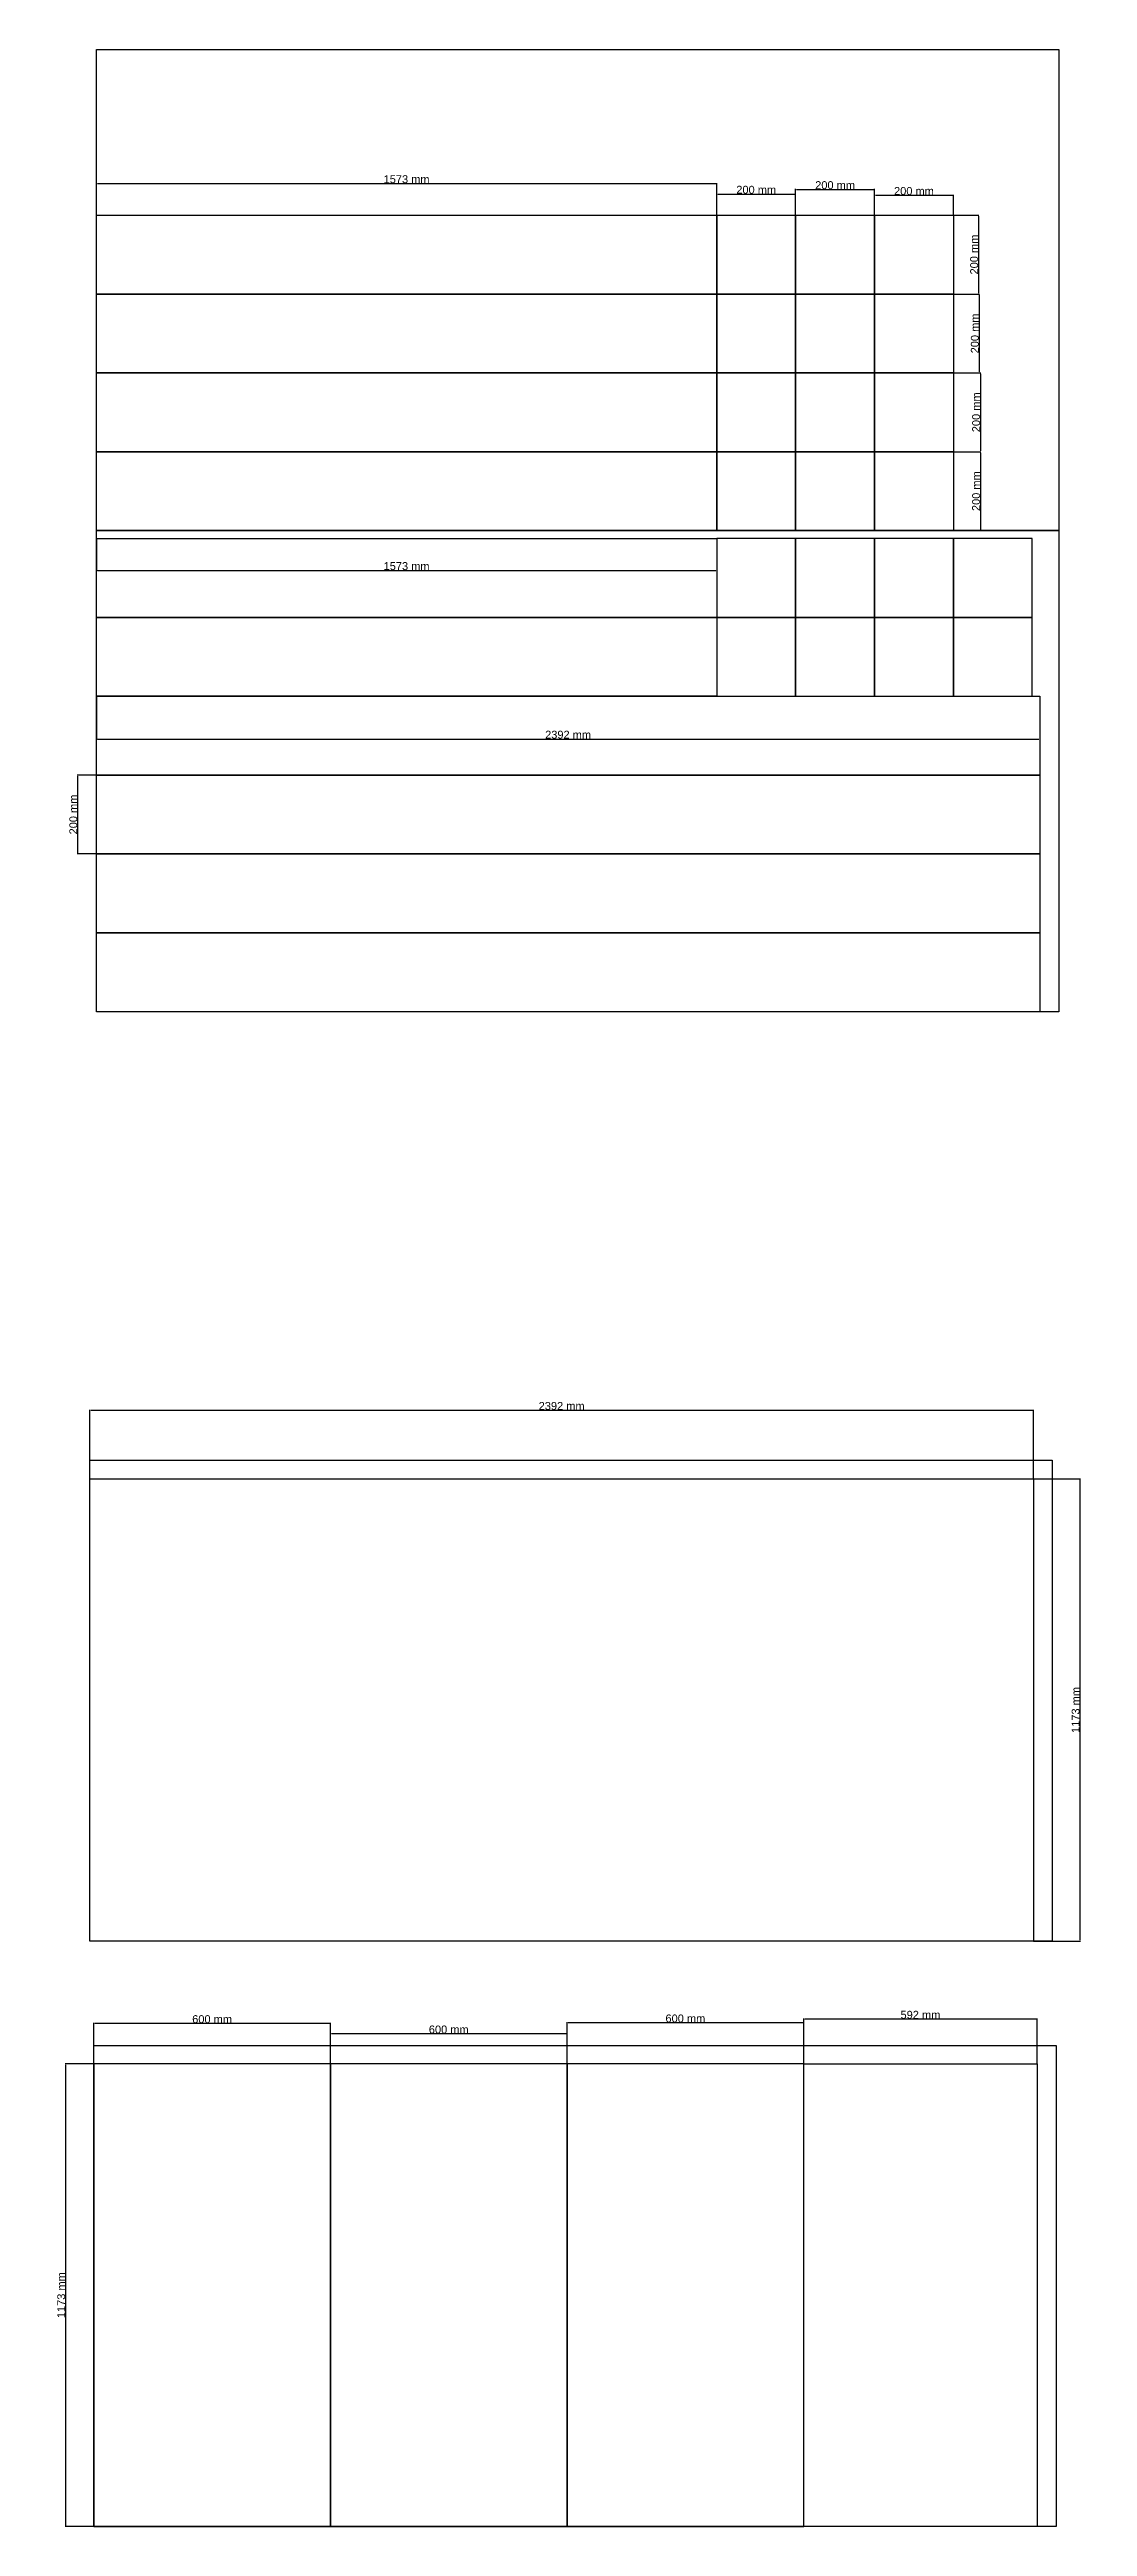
# Model space of a CAD drawing. Header units: millimetres. Extents: x -2408 to 21512, y -16072 to 7561.
# Drawn here: x 14422 to 17054, y -12786 to -6505 of the extents above; entities that cross this region are included whole.
import ezdxf

# ---------------------------------------------------------------- set-up
doc = ezdxf.new("R2010")
doc.units = ezdxf.units.MM
doc.styles.get("Standard").update_dxf_attribs({"font": 'arial.ttf'})
doc.dimstyles.new('Copy of ISO-25', dxfattribs={"dimtxt": 20, "dimasz": 2.5, "dimexe": 1.252, "dimexo": 0.625, "dimtad": 1, "dimdsep": 46, "dimtxsty": 'Standard', "dimcen": 2.5, "dimclrd": 2, "dimclre": 2, "dimclrt": 1, "dimadec": 0, "dimazin": 0, "dimtfac": 1, "dimtmove": 0, "dimatfit": 3, "dimfxl": 1, "dimarcsym": 0})

# ---------------------------------------------------------------- blocks, each defined once
blk = doc.blocks.new('*D102')
at = {"color": 2, "lineweight": -2, "transparency": 16777216}
for p, q in [((14540.8, -6924.2), (14540.8, -6843.3)), ((14543.3, -6844.5), (16111.3, -6844.5)), ((16113.8, -6924.2), (16113.8, -6843.3))]:
    blk.add_line(p, q, dxfattribs=at)
at = {"color": 2, "transparency": 16777216}
for points in [[(14543.3, -6844.1), (14543.3, -6844.9), (14540.8, -6844.5)], [(16111.3, -6844.1), (16111.3, -6844.9), (16113.8, -6844.5)]]:
    blk.add_solid(points, dxfattribs=at)
at = {"layer": 'Defpoints', "color": 0, "transparency": 16777216}
for p in [(16113.8, -6844.5), (14540.8, -6924.8), (16113.8, -6924.8)]:
    blk.add_point(p, dxfattribs=at)
at = {"color": 1, "transparency": 16777216, "insert": (15327.3, -6833.7), "char_height": 20, "attachment_point": 5}
blk.add_mtext('1573 mm', dxfattribs=at)
blk = doc.blocks.new('*D103')
at = {"color": 2, "lineweight": -2, "transparency": 16777216}
for p, q in [((16113.8, -6924.2), (16113.8, -6870.1)), ((16116.3, -6871.4), (16311.3, -6871.4)), ((16313.8, -6924.2), (16313.8, -6870.1))]:
    blk.add_line(p, q, dxfattribs=at)
at = {"color": 2, "transparency": 16777216}
for points in [[(16116.3, -6871), (16116.3, -6871.8), (16113.8, -6871.4)], [(16311.3, -6871), (16311.3, -6871.8), (16313.8, -6871.4)]]:
    blk.add_solid(points, dxfattribs=at)
at = {"layer": 'Defpoints', "color": 0, "transparency": 16777216}
for p in [(16313.8, -6871.4), (16113.8, -6924.8), (16313.8, -6924.8)]:
    blk.add_point(p, dxfattribs=at)
at = {"color": 1, "transparency": 16777216, "insert": (16213.8, -6860.5), "char_height": 20, "attachment_point": 5}
blk.add_mtext('200 mm', dxfattribs=at)
blk = doc.blocks.new('*D104')
at = {"color": 2, "lineweight": -2, "transparency": 16777216}
for p, q in [((16313.8, -6924.2), (16313.8, -6858.4)), ((16316.3, -6859.6), (16511.3, -6859.6)), ((16513.8, -6924.2), (16513.8, -6858.4))]:
    blk.add_line(p, q, dxfattribs=at)
at = {"color": 2, "transparency": 16777216}
for points in [[(16316.3, -6859.2), (16316.3, -6860), (16313.8, -6859.6)], [(16511.3, -6859.2), (16511.3, -6860), (16513.8, -6859.6)]]:
    blk.add_solid(points, dxfattribs=at)
at = {"layer": 'Defpoints', "color": 0, "transparency": 16777216}
for p in [(16513.8, -6859.6), (16313.8, -6924.8), (16513.8, -6924.8)]:
    blk.add_point(p, dxfattribs=at)
at = {"color": 1, "transparency": 16777216, "insert": (16413.8, -6848.8), "char_height": 20, "attachment_point": 5}
blk.add_mtext('200 mm', dxfattribs=at)
blk = doc.blocks.new('*D105')
at = {"color": 2, "lineweight": -2, "transparency": 16777216}
for p, q in [((16513.8, -6924.2), (16513.8, -6873.3)), ((16516.3, -6874.5), (16711.3, -6874.5)), ((16713.8, -6924.2), (16713.8, -6873.3))]:
    blk.add_line(p, q, dxfattribs=at)
at = {"color": 2, "transparency": 16777216}
for points in [[(16516.3, -6874.1), (16516.3, -6874.9), (16513.8, -6874.5)], [(16711.3, -6874.1), (16711.3, -6874.9), (16713.8, -6874.5)]]:
    blk.add_solid(points, dxfattribs=at)
at = {"layer": 'Defpoints', "color": 0, "transparency": 16777216}
for p in [(16713.8, -6874.5), (16513.8, -6924.8), (16713.8, -6924.8)]:
    blk.add_point(p, dxfattribs=at)
at = {"color": 1, "transparency": 16777216, "insert": (16613.8, -6863.7), "char_height": 20, "attachment_point": 5}
blk.add_mtext('200 mm', dxfattribs=at)
blk = doc.blocks.new('*D106')
at = {"color": 2, "lineweight": -2, "transparency": 16777216}
for p, q in [((16714.5, -6924.8), (16778.6, -6924.8)), ((16777.3, -6927.3), (16777.3, -7122.3)), ((16714.5, -7124.8), (16778.6, -7124.8))]:
    blk.add_line(p, q, dxfattribs=at)
at = {"color": 2, "transparency": 16777216}
for points in [[(16776.9, -6927.3), (16777.7, -6927.3), (16777.3, -6924.8)], [(16776.9, -7122.3), (16777.7, -7122.3), (16777.3, -7124.8)]]:
    blk.add_solid(points, dxfattribs=at)
at = {"layer": 'Defpoints', "color": 0, "transparency": 16777216}
for p in [(16713.8, -6924.8), (16713.8, -7124.8), (16777.3, -7124.8)]:
    blk.add_point(p, dxfattribs=at)
at = {"color": 1, "transparency": 16777216, "insert": (16766.5, -7024.8), "char_height": 20, "attachment_point": 5, "rotation": 90}
blk.add_mtext('200 mm', dxfattribs=at)
blk = doc.blocks.new('*D107')
at = {"color": 2, "lineweight": -2, "transparency": 16777216}
for p, q in [((16714.5, -7124.8), (16780.3, -7124.8)), ((16779, -7127.3), (16779, -7322.3)), ((16714.5, -7324.8), (16780.3, -7324.8))]:
    blk.add_line(p, q, dxfattribs=at)
at = {"color": 2, "transparency": 16777216}
for points in [[(16778.6, -7127.3), (16779.4, -7127.3), (16779, -7124.8)], [(16778.6, -7322.3), (16779.4, -7322.3), (16779, -7324.8)]]:
    blk.add_solid(points, dxfattribs=at)
at = {"layer": 'Defpoints', "color": 0, "transparency": 16777216}
for p in [(16713.8, -7124.8), (16713.8, -7324.8), (16779, -7324.8)]:
    blk.add_point(p, dxfattribs=at)
at = {"color": 1, "transparency": 16777216, "insert": (16768.2, -7224.8), "char_height": 20, "attachment_point": 5, "rotation": 90}
blk.add_mtext('200 mm', dxfattribs=at)
blk = doc.blocks.new('*D108')
at = {"color": 2, "lineweight": -2, "transparency": 16777216}
for p, q in [((16714.5, -7324.8), (16783.6, -7324.8)), ((16782.4, -7327.3), (16782.4, -7522.3)), ((16714.5, -7524.8), (16783.6, -7524.8))]:
    blk.add_line(p, q, dxfattribs=at)
at = {"color": 2, "transparency": 16777216}
for points in [[(16781.9, -7327.3), (16782.8, -7327.3), (16782.4, -7324.8)], [(16781.9, -7522.3), (16782.8, -7522.3), (16782.4, -7524.8)]]:
    blk.add_solid(points, dxfattribs=at)
at = {"layer": 'Defpoints', "color": 0, "transparency": 16777216}
for p in [(16713.8, -7324.8), (16713.8, -7524.8), (16782.4, -7524.8)]:
    blk.add_point(p, dxfattribs=at)
at = {"color": 1, "transparency": 16777216, "insert": (16771.5, -7424.8), "char_height": 20, "attachment_point": 5, "rotation": 90}
blk.add_mtext('200 mm', dxfattribs=at)
blk = doc.blocks.new('*D109')
at = {"color": 2, "lineweight": -2, "transparency": 16777216}
for p, q in [((16714.5, -7524.8), (16783.6, -7524.8)), ((16782.4, -7527.3), (16782.4, -7722.3)), ((16714.5, -7724.8), (16783.6, -7724.8))]:
    blk.add_line(p, q, dxfattribs=at)
at = {"color": 2, "transparency": 16777216}
for points in [[(16781.9, -7527.3), (16782.8, -7527.3), (16782.4, -7524.8)], [(16781.9, -7722.3), (16782.8, -7722.3), (16782.4, -7724.8)]]:
    blk.add_solid(points, dxfattribs=at)
at = {"layer": 'Defpoints', "color": 0, "transparency": 16777216}
for p in [(16713.8, -7524.8), (16713.8, -7724.8), (16782.4, -7724.8)]:
    blk.add_point(p, dxfattribs=at)
at = {"color": 1, "transparency": 16777216, "insert": (16771.5, -7624.8), "char_height": 20, "attachment_point": 5, "rotation": 90}
blk.add_mtext('200 mm', dxfattribs=at)
blk = doc.blocks.new('*D110')
at = {"color": 2, "lineweight": -2, "transparency": 16777216}
for p, q in [((14540.8, -7745.5), (14540.8, -7827)), ((16113.8, -7745.5), (16113.8, -7827)), ((14543.3, -7825.8), (16111.3, -7825.8))]:
    blk.add_line(p, q, dxfattribs=at)
at = {"color": 2, "transparency": 16777216}
for points in [[(14543.3, -7825.3), (14543.3, -7826.2), (14540.8, -7825.8)], [(16111.3, -7825.3), (16111.3, -7826.2), (16113.8, -7825.8)]]:
    blk.add_solid(points, dxfattribs=at)
at = {"layer": 'Defpoints', "color": 0, "transparency": 16777216}
for p in [(14540.8, -7744.8), (16113.8, -7744.8), (16113.8, -7825.8)]:
    blk.add_point(p, dxfattribs=at)
at = {"color": 1, "transparency": 16777216, "insert": (15327.3, -7814.9), "char_height": 20, "attachment_point": 5}
blk.add_mtext('1573 mm', dxfattribs=at)
blk = doc.blocks.new('*D111')
at = {"color": 2, "lineweight": -2, "transparency": 16777216}
for p, q in [((14540.8, -8145.5), (14540.8, -8254.6)), ((16932.8, -8145.5), (16932.8, -8254.6)), ((14543.3, -8253.4), (16930.3, -8253.4))]:
    blk.add_line(p, q, dxfattribs=at)
at = {"color": 2, "transparency": 16777216}
for points in [[(14543.3, -8253), (14543.3, -8253.8), (14540.8, -8253.4)], [(16930.3, -8253), (16930.3, -8253.8), (16932.8, -8253.4)]]:
    blk.add_solid(points, dxfattribs=at)
at = {"layer": 'Defpoints', "color": 0, "transparency": 16777216}
for p in [(14540.8, -8144.8), (16932.8, -8144.8), (16932.8, -8253.4)]:
    blk.add_point(p, dxfattribs=at)
at = {"color": 1, "transparency": 16777216, "insert": (15736.8, -8242.5), "char_height": 20, "attachment_point": 5}
blk.add_mtext('2392 mm', dxfattribs=at)
blk = doc.blocks.new('*D112')
at = {"color": 2, "lineweight": -2, "transparency": 16777216}
for p, q in [((14540.2, -8344.8), (14492, -8344.8)), ((14493.2, -8347.3), (14493.2, -8542.3)), ((14540.2, -8544.8), (14492, -8544.8))]:
    blk.add_line(p, q, dxfattribs=at)
at = {"color": 2, "transparency": 16777216}
for points in [[(14492.8, -8347.3), (14493.6, -8347.3), (14493.2, -8344.8)], [(14492.8, -8542.3), (14493.6, -8542.3), (14493.2, -8544.8)]]:
    blk.add_solid(points, dxfattribs=at)
at = {"layer": 'Defpoints', "color": 0, "transparency": 16777216}
for p in [(14540.8, -8344.8), (14493.2, -8544.8), (14540.8, -8544.8)]:
    blk.add_point(p, dxfattribs=at)
at = {"color": 1, "transparency": 16777216, "insert": (14482.4, -8444.8), "char_height": 20, "attachment_point": 5, "rotation": 90}
blk.add_mtext('200 mm', dxfattribs=at)
blk = doc.blocks.new('*D116')
at = {"color": 2, "lineweight": -2, "transparency": 16777216}
for p, q in [((14524.5, -10128.6), (14524.5, -9954.4)), ((14527, -9955.7), (16914, -9955.7)), ((16916.5, -10128.6), (16916.5, -9954.4))]:
    blk.add_line(p, q, dxfattribs=at)
at = {"color": 2, "transparency": 16777216}
for points in [[(14527, -9955.3), (14527, -9956.1), (14524.5, -9955.7)], [(16914, -9955.3), (16914, -9956.1), (16916.5, -9955.7)]]:
    blk.add_solid(points, dxfattribs=at)
at = {"layer": 'Defpoints', "color": 0, "transparency": 16777216}
for p in [(16916.5, -9955.7), (14524.5, -10129.2), (16916.5, -10129.2)]:
    blk.add_point(p, dxfattribs=at)
at = {"color": 1, "transparency": 16777216, "insert": (15720.5, -9944.8), "char_height": 20, "attachment_point": 5}
blk.add_mtext('2392 mm', dxfattribs=at)
blk = doc.blocks.new('*D117')
at = {"color": 2, "lineweight": -2, "transparency": 16777216}
for p, q in [((16917.2, -10129.2), (17036, -10129.2)), ((17034.7, -10131.7), (17034.7, -11299.7)), ((16917.2, -11302.2), (17036, -11302.2))]:
    blk.add_line(p, q, dxfattribs=at)
at = {"color": 2, "transparency": 16777216}
for points in [[(17034.3, -10131.7), (17035.1, -10131.7), (17034.7, -10129.2)], [(17034.3, -11299.7), (17035.1, -11299.7), (17034.7, -11302.2)]]:
    blk.add_solid(points, dxfattribs=at)
at = {"layer": 'Defpoints', "color": 0, "transparency": 16777216}
for p in [(16916.5, -10129.2), (16916.5, -11302.2), (17034.7, -11302.2)]:
    blk.add_point(p, dxfattribs=at)
at = {"color": 1, "transparency": 16777216, "insert": (17023.9, -10715.7), "char_height": 20, "attachment_point": 5, "rotation": 90}
blk.add_mtext('1173 mm', dxfattribs=at)
blk = doc.blocks.new('*D118')
at = {"color": 2, "lineweight": -2, "transparency": 16777216}
for p, q in [((16334.2, -11612.7), (16334.2, -11498.3)), ((16923.7, -11499.6), (16336.7, -11499.6)), ((16926.2, -11612.7), (16926.2, -11498.3))]:
    blk.add_line(p, q, dxfattribs=at)
at = {"color": 2, "transparency": 16777216}
for points in [[(16336.7, -11499.2), (16336.7, -11500), (16334.2, -11499.6)], [(16923.7, -11499.2), (16923.7, -11500), (16926.2, -11499.6)]]:
    blk.add_solid(points, dxfattribs=at)
at = {"layer": 'Defpoints', "color": 0, "transparency": 16777216}
for p in [(16334.2, -11499.6), (16334.2, -11613.3), (16926.2, -11613.3)]:
    blk.add_point(p, dxfattribs=at)
at = {"color": 1, "transparency": 16777216, "insert": (16630.2, -11488.8), "char_height": 20, "attachment_point": 5}
blk.add_mtext('592 mm', dxfattribs=at)
blk = doc.blocks.new('*D119')
at = {"color": 2, "lineweight": -2, "transparency": 16777216}
for p, q in [((15734.2, -11612.7), (15734.2, -11507.7)), ((16331.7, -11508.9), (15736.7, -11508.9)), ((16334.2, -11612.7), (16334.2, -11507.7))]:
    blk.add_line(p, q, dxfattribs=at)
at = {"color": 2, "transparency": 16777216}
for points in [[(15736.7, -11508.5), (15736.7, -11509.4), (15734.2, -11508.9)], [(16331.7, -11508.5), (16331.7, -11509.4), (16334.2, -11508.9)]]:
    blk.add_solid(points, dxfattribs=at)
at = {"layer": 'Defpoints', "color": 0, "transparency": 16777216}
for p in [(15734.2, -11508.9), (15734.2, -11613.3), (16334.2, -11613.3)]:
    blk.add_point(p, dxfattribs=at)
at = {"color": 1, "transparency": 16777216, "insert": (16034.2, -11498.1), "char_height": 20, "attachment_point": 5}
blk.add_mtext('600 mm', dxfattribs=at)
blk = doc.blocks.new('*D120')
at = {"color": 2, "lineweight": -2, "transparency": 16777216}
for p, q in [((15134.2, -11612.7), (15134.2, -11535.7)), ((15731.7, -11537), (15136.7, -11537)), ((15734.2, -11612.7), (15734.2, -11535.7))]:
    blk.add_line(p, q, dxfattribs=at)
at = {"color": 2, "transparency": 16777216}
for points in [[(15136.7, -11536.6), (15136.7, -11537.4), (15134.2, -11537)], [(15731.7, -11536.6), (15731.7, -11537.4), (15734.2, -11537)]]:
    blk.add_solid(points, dxfattribs=at)
at = {"layer": 'Defpoints', "color": 0, "transparency": 16777216}
for p in [(15134.2, -11537), (15134.2, -11613.3), (15734.2, -11613.3)]:
    blk.add_point(p, dxfattribs=at)
at = {"color": 1, "transparency": 16777216, "insert": (15434.2, -11526.1), "char_height": 20, "attachment_point": 5}
blk.add_mtext('600 mm', dxfattribs=at)
blk = doc.blocks.new('*D121')
at = {"color": 2, "lineweight": -2, "transparency": 16777216}
for p, q in [((14534.2, -11612.7), (14534.2, -11509.4)), ((15131.7, -11510.7), (14536.7, -11510.7)), ((15134.2, -11612.7), (15134.2, -11509.4))]:
    blk.add_line(p, q, dxfattribs=at)
at = {"color": 2, "transparency": 16777216}
for points in [[(14536.7, -11510.3), (14536.7, -11511.1), (14534.2, -11510.7)], [(15131.7, -11510.3), (15131.7, -11511.1), (15134.2, -11510.7)]]:
    blk.add_solid(points, dxfattribs=at)
at = {"layer": 'Defpoints', "color": 0, "transparency": 16777216}
for p in [(14534.2, -11510.7), (14534.2, -11613.3), (15134.2, -11613.3)]:
    blk.add_point(p, dxfattribs=at)
at = {"color": 1, "transparency": 16777216, "insert": (14834.2, -11499.9), "char_height": 20, "attachment_point": 5}
blk.add_mtext('600 mm', dxfattribs=at)
blk = doc.blocks.new('*D122')
at = {"color": 2, "lineweight": -2, "transparency": 16777216}
for p, q in [((14533.5, -11613.3), (14461.4, -11613.3)), ((14462.7, -11615.8), (14462.7, -12783.8)), ((14533.5, -12786.3), (14461.4, -12786.3))]:
    blk.add_line(p, q, dxfattribs=at)
at = {"color": 2, "transparency": 16777216}
for points in [[(14462.3, -11615.8), (14463.1, -11615.8), (14462.7, -11613.3)], [(14462.3, -12783.8), (14463.1, -12783.8), (14462.7, -12786.3)]]:
    blk.add_solid(points, dxfattribs=at)
at = {"layer": 'Defpoints', "color": 0, "transparency": 16777216}
for p in [(14534.2, -11613.3), (14462.7, -12786.3), (14534.2, -12786.3)]:
    blk.add_point(p, dxfattribs=at)
at = {"color": 1, "transparency": 16777216, "insert": (14451.8, -12199.8), "char_height": 20, "attachment_point": 5, "rotation": 90}
blk.add_mtext('1173 mm', dxfattribs=at)

msp = doc.modelspace()

# ---------------------------------------------------------------- linework, layer by layer
at = {"color": 2}
for points in [[(14540.841, -6504.828), (16980.841, -6504.828), (16980.841, -7724.828), (14540.841, -7724.828)], [(14540.841, -7724.828), (16980.841, -7724.828), (16980.841, -8944.828), (14540.841, -8944.828)], [(14524.544, -10082.217), (16964.544, -10082.217), (16964.544, -11302.217), (14524.544, -11302.217)], [(14534.167, -11566.304), (16974.167, -11566.304), (16974.167, -12786.304), (14534.167, -12786.304)]]:
    msp.add_lwpolyline(points, close=True, dxfattribs=at)
for points in [[(14540.841, -7124.828), (14540.841, -6924.828), (16113.841, -6924.828), (16113.841, -7124.828), (14540.841, -7124.828)], [(16313.841, -6924.828), (16313.841, -7124.828), (16113.841, -7124.828), (16113.841, -6924.828), (16313.841, -6924.828)], [(16513.841, -6924.828), (16513.841, -7124.828), (16313.841, -7124.828), (16313.841, -6924.828), (16513.841, -6924.828)], [(16713.841, -6924.828), (16713.841, -7124.828), (16513.841, -7124.828), (16513.841, -6924.828), (16713.841, -6924.828)], [(14540.841, -7324.828), (14540.841, -7124.828), (16113.841, -7124.828), (16113.841, -7324.828), (14540.841, -7324.828)], [(16313.841, -7124.828), (16313.841, -7324.828), (16113.841, -7324.828), (16113.841, -7124.828), (16313.841, -7124.828)], [(16513.841, -7124.828), (16513.841, -7324.828), (16313.841, -7324.828), (16313.841, -7124.828), (16513.841, -7124.828)], [(16713.841, -7124.828), (16713.841, -7324.828), (16513.841, -7324.828), (16513.841, -7124.828), (16713.841, -7124.828)], [(14540.841, -7524.828), (14540.841, -7324.828), (16113.841, -7324.828), (16113.841, -7524.828), (14540.841, -7524.828)], [(16313.841, -7324.828), (16313.841, -7524.828), (16113.841, -7524.828), (16113.841, -7324.828), (16313.841, -7324.828)], [(16513.841, -7324.828), (16513.841, -7524.828), (16313.841, -7524.828), (16313.841, -7324.828), (16513.841, -7324.828)], [(16713.841, -7324.828), (16713.841, -7524.828), (16513.841, -7524.828), (16513.841, -7324.828), (16713.841, -7324.828)], [(14540.841, -7724.828), (14540.841, -7524.828), (16113.841, -7524.828), (16113.841, -7724.828), (14540.841, -7724.828)], [(16313.841, -7524.828), (16313.841, -7724.828), (16113.841, -7724.828), (16113.841, -7524.828), (16313.841, -7524.828)], [(16513.841, -7524.828), (16513.841, -7724.828), (16313.841, -7724.828), (16313.841, -7524.828), (16513.841, -7524.828)], [(16713.841, -7524.828), (16713.841, -7724.828), (16513.841, -7724.828), (16513.841, -7524.828), (16713.841, -7524.828)], [(14540.841, -7944.828), (14540.841, -7744.828), (16113.841, -7744.828), (16113.841, -7944.828), (14540.841, -7944.828)], [(16313.841, -7744.828), (16113.841, -7744.828), (16113.841, -7944.828), (16313.841, -7944.828), (16313.841, -7744.828)], [(16513.841, -7744.828), (16313.841, -7744.828), (16313.841, -7944.828), (16513.841, -7944.828), (16513.841, -7744.828)], [(16713.841, -7744.828), (16513.841, -7744.828), (16513.841, -7944.828), (16713.841, -7944.828), (16713.841, -7744.828)], [(16913.841, -7744.828), (16713.841, -7744.828), (16713.841, -7944.828), (16913.841, -7944.828), (16913.841, -7744.828)], [(14540.841, -8144.828), (14540.841, -7944.828), (16113.841, -7944.828), (16113.841, -8144.828), (14540.841, -8144.828)], [(16313.841, -7944.828), (16113.841, -7944.828), (16113.841, -8144.828), (16313.841, -8144.828), (16313.841, -7944.828)], [(16513.841, -7944.828), (16313.841, -7944.828), (16313.841, -8144.828), (16513.841, -8144.828), (16513.841, -7944.828)], [(16713.841, -7944.828), (16513.841, -7944.828), (16513.841, -8144.828), (16713.841, -8144.828), (16713.841, -7944.828)], [(16913.841, -7944.828), (16713.841, -7944.828), (16713.841, -8144.828), (16913.841, -8144.828), (16913.841, -7944.828)], [(14540.841, -8344.828), (14540.841, -8144.828), (16932.841, -8144.828), (16932.841, -8344.828), (14540.841, -8344.828)], [(14540.841, -8544.828), (14540.841, -8344.828), (16932.841, -8344.828), (16932.841, -8544.828), (14540.841, -8544.828)], [(14540.841, -8744.828), (14540.841, -8544.828), (16932.841, -8544.828), (16932.841, -8744.828), (14540.841, -8744.828)], [(14540.841, -8944.828), (14540.841, -8744.828), (16932.841, -8744.828), (16932.841, -8944.828), (14540.841, -8944.828)], [(14534.167, -12786.304), (15134.167, -12786.304), (15134.167, -11613.304), (14534.167, -11613.304), (14534.167, -12786.304)], [(15134.167, -12786.304), (15734.167, -12786.304), (15734.167, -11613.304), (15134.167, -11613.304), (15134.167, -12786.304)], [(15734.167, -12786.304), (16334.167, -12786.304), (16334.167, -11613.304), (15734.167, -11613.304), (15734.167, -12786.304)], [(16334.167, -11613.304), (16926.167, -11613.304), (16926.167, -12786.304), (16334.167, -12786.304), (16334.167, -11613.304)]]:
    msp.add_lwpolyline(points)
msp.add_lwpolyline([(14524.544, -10129.217), (16916.544, -10129.217), (16916.544, -11302.217), (14524.544, -11302.217)], close=True)

# ---------------------------------------------------------------- dimensions: what is measured, and where the dimension line sits
for base, p1, p2, picture, middle in [((16113.841, -6844.529), (14540.841, -6924.828), (16113.841, -6924.828), '*D102', (15327.341, -6833.686)), ((16313.841, -6871.37), (16113.841, -6924.828), (16313.841, -6924.828), '*D103', (16213.841, -6860.533)), ((16513.841, -6859.627), (16313.841, -6924.828), (16513.841, -6924.828), '*D104', (16413.841, -6848.791)), ((16713.841, -6874.525), (16513.841, -6924.828), (16713.841, -6924.828), '*D105', (16613.841, -6863.689)), ((16113.841, -7825.751), (14540.841, -7744.828), (16113.841, -7744.828), '*D110', (15327.341, -7814.908)), ((16932.841, -8253.392), (14540.841, -8144.828), (16932.841, -8144.828), '*D111', (15736.841, -8242.549)), ((16916.544, -9955.69), (14524.544, -10129.217), (16916.544, -10129.217), '*D116', (15720.544, -9944.847)), ((14534.167, -11510.693), (15134.167, -11613.304), (14534.167, -11613.304), '*D121', (14834.167, -11499.857)), ((15734.167, -11508.941), (16334.167, -11613.304), (15734.167, -11613.304), '*D119', (16034.167, -11498.105)), ((16334.167, -11499.599), (16926.167, -11613.304), (16334.167, -11613.304), '*D118', (16630.167, -11488.763)), ((15134.167, -11536.967), (15734.167, -11613.304), (15134.167, -11613.304), '*D120', (15434.167, -11526.13))]:
    dim = msp.add_linear_dim(base=base, p1=p1, p2=p2, dimstyle='Copy of ISO-25', override={"dimpost": ' mm'})
    dim.commit()
    dim.dimension.update_dxf_attribs({"geometry": picture, "text_midpoint": middle})
for base, p1, p2, picture, middle in [((16777.324, -7124.828), (16713.841, -6924.828), (16713.841, -7124.828), '*D106', (16766.487, -7024.828)), ((16779.002, -7324.828), (16713.841, -7124.828), (16713.841, -7324.828), '*D107', (16768.166, -7224.828)), ((16782.36, -7524.828), (16713.841, -7324.828), (16713.841, -7524.828), '*D108', (16771.523, -7424.828)), ((16782.36, -7724.828), (16713.841, -7524.828), (16713.841, -7724.828), '*D109', (16771.523, -7624.828)), ((14493.231, -8544.828), (14540.841, -8344.828), (14540.841, -8544.828), '*D112', (14482.394, -8444.828)), ((17034.722, -11302.217), (16916.544, -10129.217), (16916.544, -11302.217), '*D117', (17023.878, -10715.717)), ((14462.69, -12786.304), (14534.167, -11613.304), (14534.167, -12786.304), '*D122', (14451.846, -12199.804))]:
    dim = msp.add_linear_dim(base=base, p1=p1, p2=p2, angle=90, dimstyle='Copy of ISO-25', override={"dimpost": ' mm'})
    dim.commit()
    dim.dimension.update_dxf_attribs({"geometry": picture, "text_midpoint": middle})

doc.saveas('drawing.dxf')
